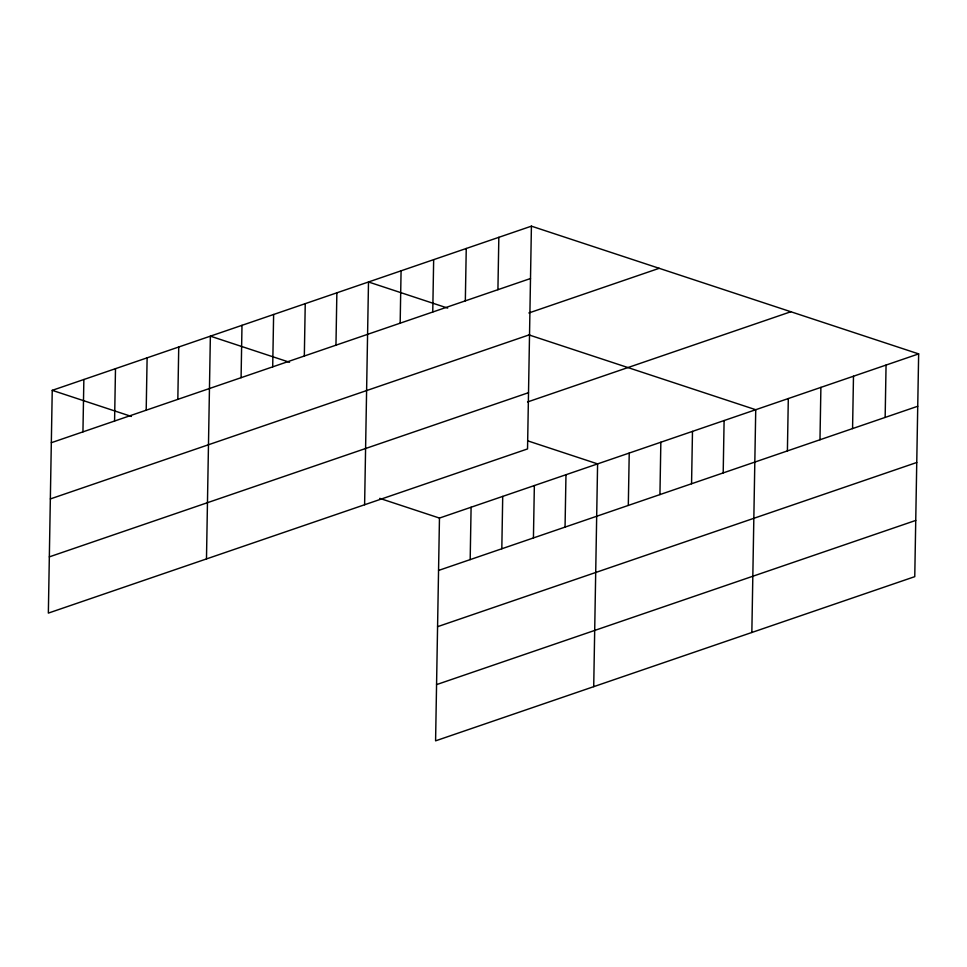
<?xml version="1.0" encoding="UTF-8"?>
<svg xmlns="http://www.w3.org/2000/svg" width="967" height="967" viewBox="0 0 967 967"><rect width="100%" height="100%" fill="white"/><g stroke="black" fill="none" stroke-linecap="round" stroke-linejoin="round"><path stroke-width="1.45" d="M531.415 226.157L52.242 390.342L48.35 613.102L527.535 448.93L531.415 226.157L918.65 353.898L914.758 576.658L435.585 740.843L439.465 518.07L918.65 353.898M82.944 431.862L83.863 379.499M114.577 421.032L115.496 368.669M146.198 410.189L147.117 357.826M177.831 399.359L178.738 346.996M206.479 558.926L210.371 336.153L289.544 362.274M241.085 377.686L241.992 325.323M272.706 366.844L273.625 314.48M304.327 356.013L305.246 303.65M335.96 345.183L336.867 292.808M364.607 504.75L368.5 281.977L447.673 308.098M400.169 323.171L401.075 270.808M432.757 312.015L433.663 259.652M465.332 300.846L466.251 248.483M470.18 559.603L471.098 507.24M497.92 289.689L498.839 237.314M501.813 548.773L502.719 496.409M533.433 537.93L534.352 485.567M565.054 527.1L565.973 474.737M593.714 686.667L597.594 463.894L528.151 440.988M628.308 505.427L629.227 453.064M659.941 494.584L660.848 442.221M691.562 483.754L692.481 431.391M723.195 472.911L724.102 420.548M751.842 632.491L755.735 409.718L529.203 334.993M787.404 450.912L788.31 398.549M819.98 439.755L820.898 387.38M852.568 428.586L853.486 376.223M885.156 417.418L886.062 365.055M51.324 442.705L530.508 278.52M528.864 312.97L659.204 268.306M50.344 498.936L529.517 334.751M49.329 556.871L528.514 392.687M527.559 401.958L790.861 311.737M438.559 570.445L917.731 406.261M437.58 626.676L916.752 462.492M436.564 684.612L915.749 520.427M52.242 390.342L131.415 416.451M379.741 498.368L439.465 518.07"/></g></svg>
